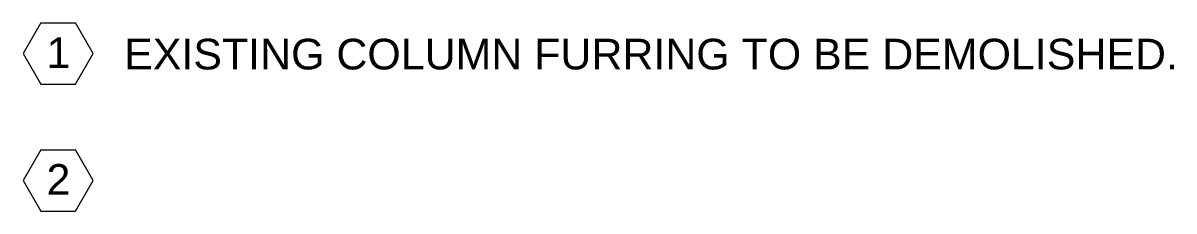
# Model space of a CAD drawing. Header units: inches. Extents: x 41 to 2137, y -595 to 378.
# Drawn here: x 41.398 to 44.911, y 109.752 to 110.327 of the extents above; entities that cross this region are included whole.
import ezdxf

# ---------------------------------------------------------------- set-up
doc = ezdxf.new("R2010")
doc.units = ezdxf.units.IN
doc.header["$MEASUREMENT"] = 0
doc.layers.add('A-ANNO-NOTE', color=131, linetype='Continuous', lineweight=13)
doc.layers.add('G-ANNO-TEXT', color=231, linetype='Continuous', lineweight=9)
doc.styles.add('Arial', font='arial.ttf', dxfattribs={"height": 0.09375})

# ---------------------------------------------------------------- blocks, each defined once
blk = doc.blocks.new('FORM Keynote Tag - Default w_arrow-62346-_A1001 - Demolition Plan Keynotes')
at = {"layer": 'A-ANNO-NOTE', "lineweight": 20}
for p, q in [((41.452, 110.3271), (41.3979, 110.2333)), ((41.452, 110.3271), (41.5576, 110.3271)), ((41.6117, 110.2333), (41.5576, 110.3271)), ((41.3979, 110.2333), (41.452, 110.1396)), ((41.5576, 110.1396), (41.6117, 110.2333)), ((41.452, 110.1396), (41.5576, 110.1396))]:
    blk.add_line(p, q, dxfattribs=at)

msp = doc.modelspace()

# ---------------------------------------------------------------- block references
at = {"layer": 'A-ANNO-NOTE', "lineweight": 20}
for p in [(0, 0), (0, -0.3876)]:
    msp.add_blockref('FORM Keynote Tag - Default w_arrow-62346-_A1001 - Demolition Plan Keynotes', p, dxfattribs=at)

# ---------------------------------------------------------------- texts
at = {"layer": 'A-ANNO-NOTE', "lineweight": 9, "char_height": 0.0937, "width": 0.087231, "attachment_point": 2, "line_spacing_factor": 0.941778, "style": 'Arial'}
for s, insert in [('1', (41.506, 110.283)), ('2', (41.506, 109.8955))]:
    msp.add_mtext(s, dxfattribs=dict(at, insert=insert))
at = {"layer": 'G-ANNO-TEXT', "color": 7, "insert": (41.7067, 110.2788), "char_height": 0.09375, "width": 3.942156, "attachment_point": 1, "style": 'Arial'}
msp.add_mtext('EXISTING COLUMN FURRING TO BE DEMOLISHED.', dxfattribs=at)

doc.saveas('drawing.dxf')
